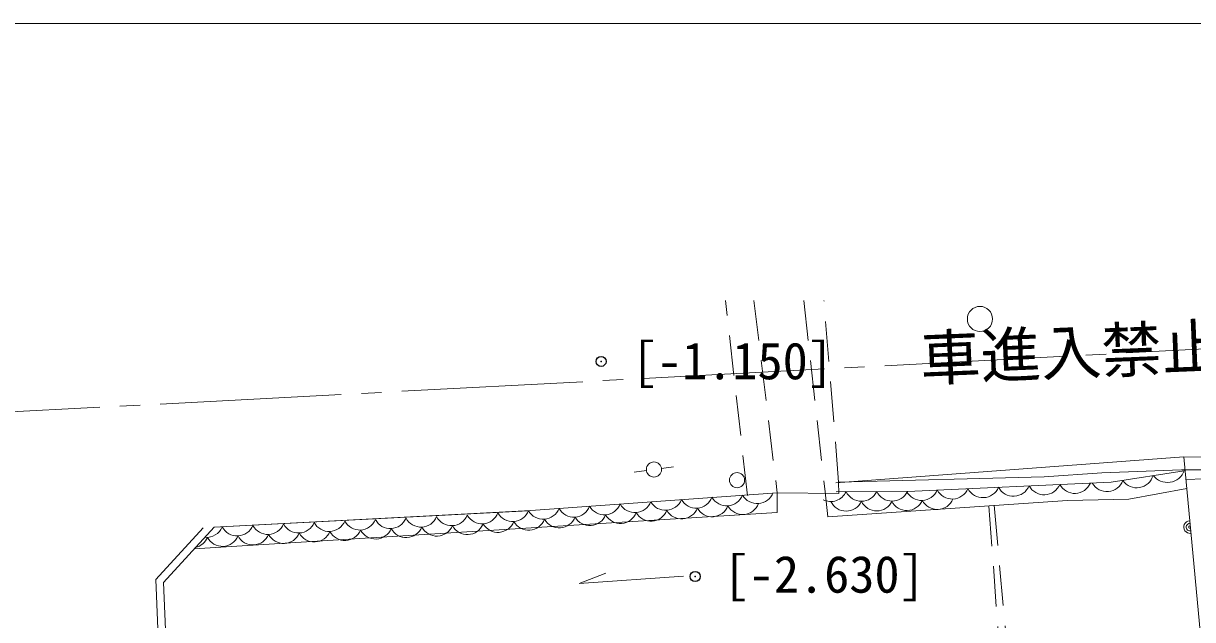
# Model space of a CAD drawing. Units: millimetres at full size, sheet at 1:400; details may follow other scales. Extents: x -117226 to 115574, y -80033 to 82367.
# Drawn here: x 37455 to 60659, y 70531 to 82367 of the extents above; entities that cross this region are included whole.
import ezdxf
from ezdxf.enums import TextEntityAlignment as Align

# ---------------------------------------------------------------- set-up
doc = ezdxf.new("R2010")
doc.units = ezdxf.units.MM
doc.header["$LTSCALE"] = 400
doc.header["$PDMODE"] = 32
doc.header["$PDSIZE"] = 200
doc.linetypes.add('CHAIN2', pattern=[12, 9, -1, 1, -1])
doc.linetypes.add('DASHED2', pattern=[3, 2, -1])
doc.layers.add('5-9_文字', color=2, linetype='Continuous')
doc.layers.add('7-E_ その他', color=3, linetype='Continuous')
for name, color, linetype, lineweight in [('7-5_家具', 7, 'Continuous', 9), ('C-3_排煙機器', 7, 'Continuous', 9), ('D-2_中線', 4, 'Continuous', 5), ('D-A_Layer218', 4, 'CHAIN2', 5), ('E-1_太線', 4, 'Continuous', 5)]:
    doc.layers.add(name, color=color, linetype=linetype, lineweight=lineweight)
doc.styles.add('ＭＳ ゴシック', font='')
doc.styles.get('ＭＳ ゴシック').set_extended_font_data('MS Gothic')

msp = doc.modelspace()

# ---------------------------------------------------------------- linework, layer by layer
at = {"layer": '5-9_文字'}
for p in [(48919.2, 75657.7), (50787.2, 71388)]:
    msp.add_point(p, dxfattribs=at)
at = {"layer": '7-5_家具'}
for p, q in [((41025.6, 72352.4), (40081.4, 71326.4)), ((40233.8, 71270.5), (41239.8, 72363.7)), ((40081.4, 71326.4), (40183.1, 68876.9)), ((40233.8, 71270.5), (40333, 68883.1))]:
    msp.add_line(p, q, dxfattribs=at)
at = {"layer": 'C-3_排煙機器'}
msp.add_lwpolyline([(-117225.7, -80032.6), (115574.3, -80032.6), (115574.3, 82367.4), (-117225.7, 82367.4)], dxfattribs=at)
at = {"layer": 'D-2_中線'}
msp.add_line((47478.2, 72693.5), (41239.8, 72363.7), dxfattribs=at)
at = {"layer": 'D-A_Layer218'}
msp.add_line((67730.4, 76267.7), (-54942.1, 69782.4), dxfattribs=at)
at = {"layer": 'E-1_太線', "linetype": 'DASHED2'}
for p, q in [((51824.7, 72993), (51387.5, 76867.4)), ((51952.4, 76867.4), (52416, 73046.7)), ((52943.5, 76867.4), (53365.4, 73064.9)), ((53634.4, 73262.6), (53343.1, 76867.4)), ((56617.7, 72786.1), (56829.9, 69887.5)), ((56718.9, 72801.1), (56981.7, 69909.9))]:
    msp.add_line(p, q, dxfattribs=at)
at = {"layer": 'E-1_太線'}
for p, q in [((50117.8, 73532.3), (50359.3, 73565.9)), ((49820.7, 73491), (49579.1, 73457.4)), ((47526.2, 72697), (52416, 73046.7)), ((52416, 73046.7), (52415.3, 72660.6)), ((52415.3, 72660.6), (40846.2, 71935.9)), ((41239.8, 72363.7), (47526.2, 72697))]:
    msp.add_line(p, q, dxfattribs=at)
at = {"layer": 'E-1_太線', "linetype": 'DASHED2'}
for points in [[(60484, 73762.7), (61754.5, 73749.3), (61566, 75446)], [(60526.6, 73310.1), (60888.4, 73324.4), (61361, 73306.2), (61794.3, 73178), (62343.2, 72893.8), (62736.3, 72456.3), (62957.8, 72048.2), (63219.1, 71411.9), (63301.1, 70980.3), (63604.3, 68643.3), (64136.3, 63174.3), (64712.8, 57080.5), (65730.7, 46443.7), (66512, 38536.8), (67386.3, 29573.9), (67822.8, 25855.8), (68494.5, 19199.9), (69016.9, 15037), (69093.8, 13975.7), (68934.9, 13349.5), (68579.3, 12949.3), (67939.5, 12600.1), (66769.8, 12549.9)]]:
    msp.add_lwpolyline(points, dxfattribs=at)
at = {"layer": 'E-1_太線'}
for points in [[(53576.7, 73243.8), (60484, 73762.7), (60931.8, 68959.7), (61679.6, 62161.5), (62147.6, 57480.3), (62715.9, 51444.5), (63435.4, 44124.8), (63918, 39578.1), (64327.3, 34475.7), (64955, 28956.4), (65522.9, 23329.7), (66107.2, 18249.8), (66816.8, 12412)], [(53586.3, 73071.2), (54999.3, 73077.5), (59043.8, 73261.6), (60494.8, 73487.7)], [(60435.6, 73503.4), (58859.9, 73447.9), (57714.8, 73366), (53634.4, 73262.6)], [(65348.3, 53309.9), (64236.9, 63656), (63768.4, 69111), (63493.3, 71285.1), (63239.5, 71870.8), (62825, 72597), (62272.5, 73187.3), (61916.7, 73371.9), (61554.8, 73494.9), (61199.9, 73503.6), (60435.6, 73503.4)], [(52416, 73046.7), (53637.1, 73038.1), (53634.4, 73262.6)], [(53365.4, 73064.9), (53416.6, 72574), (58179.3, 72892.8), (59391.2, 72924), (60546.5, 73133.7)], [(49015, 71451.5), (48481.8, 71250.3), (50554.5, 71392.5)]]:
    msp.add_lwpolyline(points, dxfattribs=at)
for centre, radius in [((56438.6, 76499.5), 250), ((49969.2, 73511.7), 150), ((51618.2, 73300), 150)]:
    msp.add_circle(centre, radius, dxfattribs=at)
for centre, radius, start, end in [((59550.6, 73484.3), 336.3, 215.04638, 344.66789), ((60159.6, 73611.2), 357.2, 217.15624, 339.77607), ((55280.5, 73233.5), 336.3, 207.79566, 337.41717), ((55888.5, 73261.2), 336.3, 207.79566, 337.41717), ((56496.5, 73288.9), 336.3, 207.79566, 337.41717), ((57104.4, 73316.6), 336.3, 207.79566, 337.41717), ((57712.4, 73344.2), 336.3, 207.79566, 337.41717), ((58320.4, 73371.9), 336.3, 207.79566, 337.41717), ((58960.1, 73408.5), 336.3, 209.96193, 339.58344), ((49592.2, 72991.8), 336.3, 209.37618, 338.9977), ((50199.2, 73036.2), 336.3, 209.37618, 338.9977), ((50806.1, 73080.7), 336.3, 209.37618, 338.9977), ((51413.1, 73125.1), 336.3, 209.37618, 338.9977), ((52020.1, 73169.5), 336.3, 209.37618, 338.9977), ((53476.1, 73211.4), 336.3, 243.57329, 335.5154), ((53781.8, 73020.8), 336.3, 205.66903, 335.29054), ((54085.8, 73216.5), 336.3, 205.44417, 335.06568), ((54391, 73024.7), 336.3, 205.44417, 335.06568), ((54694.4, 73219.2), 336.3, 205.44417, 335.06568), ((54988.1, 73033.3), 336.3, 206.58803, 336.20954), ((55593.3, 73054.4), 336.3, 207.79566, 337.41717), ((46557.3, 72769.6), 336.3, 209.37618, 338.9977), ((47164.3, 72814.1), 336.3, 209.37618, 338.9977), ((47771.3, 72858.5), 336.3, 209.37618, 338.9977), ((48378.2, 72902.9), 336.3, 209.37618, 338.9977), ((48985.2, 72947.4), 336.3, 209.37618, 338.9977), ((49302.8, 72776.9), 336.3, 209.37618, 338.9977), ((49909.8, 72821.4), 336.3, 209.37618, 338.9977), ((50516.7, 72865.8), 336.3, 209.37618, 338.9977), ((51123.7, 72910.2), 336.3, 209.37618, 338.9977), ((51730.7, 72954.7), 336.3, 209.37618, 338.9977), ((41698.2, 72529), 336.3, 207.93459, 337.5561), ((42306.1, 72558.1), 336.3, 207.93459, 337.5561), ((42914, 72587.3), 336.3, 207.93459, 337.5561), ((43521.9, 72616.4), 336.3, 207.93459, 337.5561), ((44129.8, 72645.6), 336.3, 207.93459, 337.5561), ((44737.7, 72674.7), 336.3, 207.93459, 337.5561), ((45345.6, 72703.9), 336.3, 207.93459, 337.5561), ((45953.5, 72733), 336.3, 207.93459, 337.5561), ((46266.7, 72554.7), 336.3, 207.93459, 337.5561), ((46874.9, 72599.2), 336.3, 209.37618, 338.9977), ((47481.9, 72643.6), 336.3, 209.37618, 338.9977), ((48088.9, 72688.1), 336.3, 209.37618, 338.9977), ((48695.8, 72732.5), 336.3, 209.37618, 338.9977), ((60608.1, 72368), 125, 95.23557, 275.23557), ((60608.1, 72368), 75, 95.23557, 275.23557), ((41090.3, 72499.8), 336.3, 264.34101, 337.5561), ((41403.5, 72321.5), 336.3, 207.93459, 337.5561), ((42011.4, 72350.6), 336.3, 207.93459, 337.5561), ((42619.3, 72379.8), 336.3, 207.93459, 337.5561), ((43227.2, 72408.9), 336.3, 207.93459, 337.5561), ((43835.1, 72438.1), 336.3, 207.93459, 337.5561), ((44443, 72467.2), 336.3, 207.93459, 337.5561), ((45050.9, 72496.4), 336.3, 207.93459, 337.5561), ((45658.8, 72525.5), 336.3, 207.93459, 337.5561), ((60608.1, 72368), 25, 95.23557, 275.23557), ((40795.6, 72292.3), 336.3, 283.30199, 337.5561)]:
    msp.add_arc(centre, radius, start, end, dxfattribs=at)

# ---------------------------------------------------------------- texts
at = {"layer": '5-9_文字', "style": 'ＭＳ ゴシック'}
for s, p in [('[-1.150]', (49531.4, 75081.8)), ('[-2.630]', (51352.3, 70845.7))]:
    msp.add_text(s, height=733.1, dxfattribs=at).set_placement(p, align=Align.BOTTOM_LEFT)
at = {"layer": '7-E_ その他', "style": 'ＭＳ ゴシック'}
msp.add_text('車進入禁止', height=879.8, rotation=2.378, dxfattribs=at).set_placement((55278.9, 75010), align=Align.BOTTOM_LEFT)

doc.saveas('drawing.dxf')
